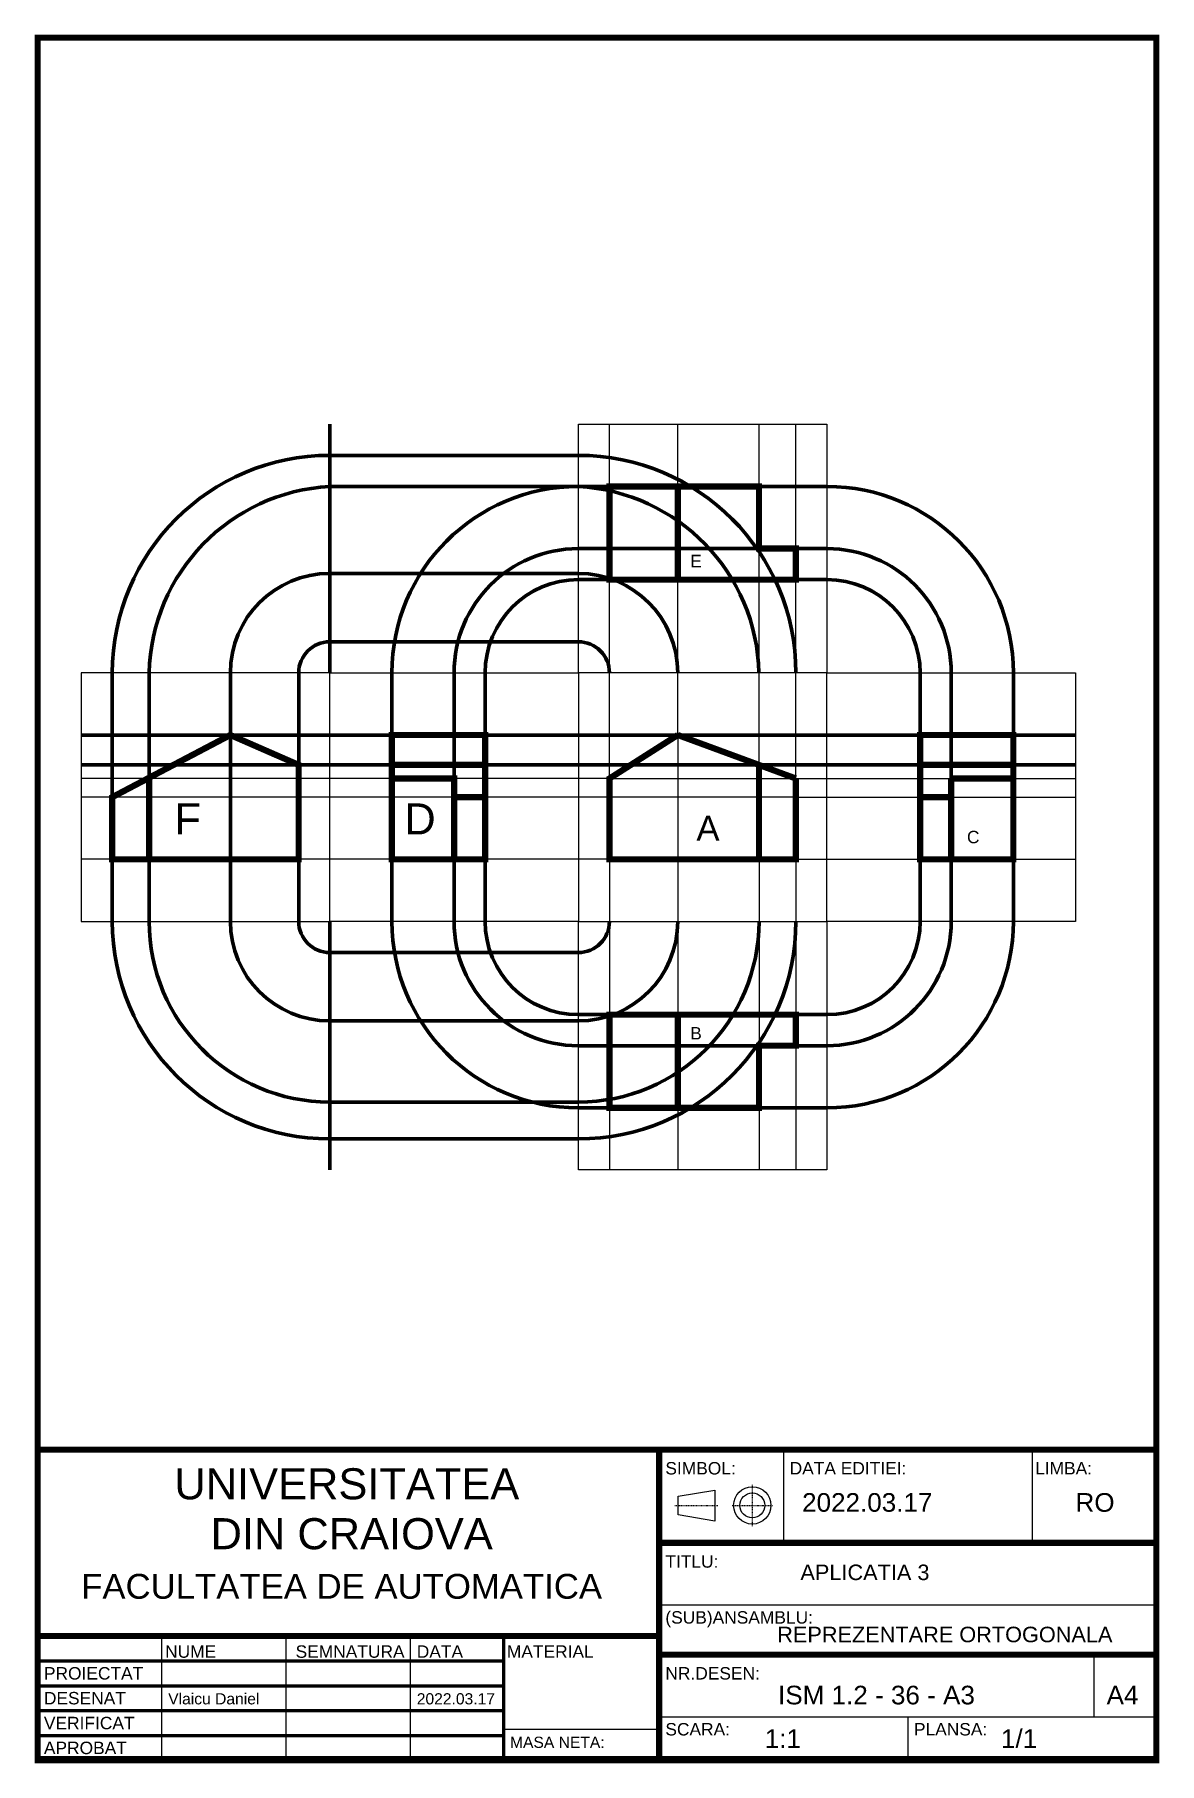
# Model space of a CAD drawing. Header units: millimetres. Extents: x 20 to 200, y 10 to 288.
import ezdxf

# ---------------------------------------------------------------- set-up
doc = ezdxf.new("R2010")
doc.units = ezdxf.units.MM
doc.header["$LTSCALE"] = 0.1
doc.linetypes.add('ACAD_ISO04W100', pattern=[30, 24, -3, 0, -3])
doc.linetypes.add('HIDDEN', pattern=[9.525, 6.35, -3.175])
doc.styles.add('style1', font='arial.ttf')

# ---------------------------------------------------------------- blocks, each defined once
blk = doc.blocks.new('simbol 2')
at = {"linetype": 'ACAD_ISO04W100', "ltscale": 0.03}
for p, q in [((-0.01, 3.34), (-0.01, -3.34)), ((-3.24, 0), (3.24, 0))]:
    blk.add_line(p, q, dxfattribs=at)
at = {"linetype": 'Continuous', "ltscale": 0.03}
for radius in [3, 2]:
    blk.add_circle((-0.01, 0.02), radius, dxfattribs=at)
blk = doc.blocks.new('simbol 1')
at = {"linetype": 'ACAD_ISO04W100', "ltscale": 0.03}
blk.add_line((-3.45, 0), (3.45, 0), dxfattribs=at)
blk.add_lwpolyline([(-2.94, -1.5), (-2.94, 1.5), (2.96, 2.5), (2.96, -2.5)], close=True)

msp = doc.modelspace()

# ---------------------------------------------------------------- linework, layer by layer
at = {"color": 250, "lineweight": 100}
for p, q in [((67, 185), (67, 225)), ((67, 145), (67, 105))]:
    msp.add_line(p, q, dxfattribs=at)
at = {"color": 3}
for p, q in [((107, 185), (107, 225)), ((107, 225), (147, 225)), ((147, 225), (147, 185)), ((67, 185), (27, 185)), ((27, 185), (27, 145)), ((67, 145), (67, 185)), ((67, 185), (107, 185)), ((107, 185), (107, 145)), ((147, 185), (107, 185)), ((147, 145), (147, 185)), ((147, 185), (187, 185)), ((187, 185), (187, 145)), ((27, 145), (67, 145)), ((107, 145), (67, 145)), ((107, 145), (147, 145)), ((107, 105), (107, 145)), ((187, 145), (147, 145)), ((147, 145), (147, 105)), ((147, 105), (107, 105))]:
    msp.add_line(p, q, dxfattribs=at)
at = {"color": 1}
for p, q in [((112, 168), (112, 225)), ((123, 175), (123, 225)), ((136.07, 168.12), (136.07, 225)), ((142, 165), (142, 225)), ((123, 175), (123, 105)), ((112, 168), (27, 168)), ((112, 168), (187, 168)), ((142, 165), (27, 165)), ((142, 165), (187, 165)), ((112, 155), (27, 155)), ((112, 155), (112, 105)), ((136.07, 155), (136.07, 105)), ((142, 155), (142, 105)), ((142, 155), (187, 155))]:
    msp.add_line(p, q, dxfattribs=at)
at = {"color": 1, "lineweight": 100}
for p, q in [((107, 220), (67, 220)), ((107, 215), (67, 215)), ((147, 215), (107, 215)), ((147, 205), (107, 205)), ((107, 201), (67, 201)), ((147, 200), (107, 200)), ((67, 190), (107, 190)), ((32, 185), (32, 145)), ((37.93, 185), (37.93, 145)), ((51, 185), (51, 145)), ((62, 185), (62, 145)), ((77, 185), (77, 145)), ((87, 185), (87, 145)), ((92, 185), (92, 145)), ((162, 145), (162, 185)), ((167, 145), (167, 185)), ((177, 145), (177, 185)), ((123, 175), (27, 175)), ((123, 175), (187, 175)), ((136.07, 170.19), (27, 170.19)), ((136.07, 170.19), (187, 170.19)), ((107, 140), (67, 140)), ((67, 129), (107, 129)), ((112, 130), (107, 130)), ((142, 130), (147, 130)), ((136.07, 125), (107, 125)), ((142, 125), (147, 125)), ((67, 115.93), (107, 115.93)), ((112, 115), (107, 115)), ((136.07, 115), (147, 115)), ((67, 110), (107, 110))]:
    msp.add_line(p, q, dxfattribs=at)
at = {"lineweight": 100, "ltscale": 5}
for p, q in [((112, 155), (112, 168)), ((136.07, 168.12), (136.07, 155)), ((142, 155), (142, 165)), ((112, 155), (142, 155))]:
    msp.add_line(p, q, dxfattribs=at)
for p, q in [((140, 60), (140, 45)), ((180, 60), (180, 45)), ((120, 35), (200, 35)), ((40, 10), (40, 30)), ((60, 10), (60, 30)), ((80, 10), (80, 30)), ((190, 17), (190, 27)), ((120, 17), (200, 17)), ((160, 17), (160, 10)), ((95, 15), (120, 15))]:
    msp.add_line(p, q)
at = {"lineweight": 70}
for p, q in [((95, 10), (95, 30)), ((20, 26), (95, 26)), ((20, 22), (95, 22)), ((20, 18), (95, 18)), ((20, 14), (95, 14))]:
    msp.add_line(p, q, dxfattribs=at)
at = {"const_width": 1}
for points in [[(20, 10.22), (200, 10.22), (200, 287.22), (20, 287.22)], [(20, 60), (120, 60), (120, 10), (20, 10)], [(120, 60), (200, 60), (200, 10), (120, 10)], [(120, 45), (200, 45), (200, 27), (120, 27)], [(20, 30), (120, 30), (120, 10), (20, 10)]]:
    msp.add_lwpolyline(points, close=True, dxfattribs=at)
at = {"color": 5, "lineweight": 100, "const_width": 1}
for points in [[(112, 215), (112, 200), (142, 200), (142, 205), (136.07, 205), (136.07, 215), (112, 215)], [(62, 155), (62, 170.19), (62, 170.19), (51, 175), (32, 165), (32, 155), (62, 155)], [(92, 175), (77, 175), (77, 155), (92, 155), (92, 175)], [(162, 175), (177, 175), (177, 155), (162, 155), (162, 175)], [(177, 170.19), (162, 170.19)], [(87, 155), (87, 168), (77, 168)], [(87, 165), (92, 165)], [(112, 130), (142, 130), (142, 125), (136.07, 125), (136.07, 115), (112, 115), (112, 130)], [(123, 130), (123, 115)]]:
    msp.add_lwpolyline(points, dxfattribs=at)
at = {"color": 5, "linetype": 'HIDDEN', "lineweight": 100, "const_width": 1}
for points in [[(123, 215), (123, 200), (123, 210)], [(77, 170.19), (92, 170.19)], [(37.93, 168), (37.93, 155)], [(177, 168), (167, 168)], [(167, 168), (167, 165)], [(162, 165), (167, 165)], [(167, 155), (167, 165)]]:
    msp.add_lwpolyline(points, dxfattribs=at)
at = {"color": 5, "linetype": 'Continuous', "lineweight": 100, "const_width": 1}
for points in [[(123, 175), (112, 168), (112, 155), (142, 155), (142, 168)], [(123, 175), (142, 168)], [(136.07, 170.19), (136.07, 155)]]:
    msp.add_lwpolyline(points, dxfattribs=at)
for points in [[(20, 10), (200, 10), (200, 60), (20, 60), (20, 10)], [(120, 10), (120, 60)], [(200, 45), (120, 45)], [(20, 30), (120, 30)], [(200, 27), (120, 27)]]:
    msp.add_lwpolyline(points)
at = {"color": 1, "lineweight": 100}
for centre, radius, start, end in [((67, 185), 35, 90, 180), ((107, 185), 35, 0, 90), ((68.66, 184.31), 30.73, 93.0953, 178.7184), ((107, 185), 30, 90, 180), ((105.34, 184.31), 30.73, 1.2816, 86.9047), ((147, 185), 30, 0, 90), ((107, 185), 20, 90, 180), ((147, 185), 20, 0, 90), ((67, 185), 16, 90, 180), ((107, 185), 16, 0, 90), ((107, 185), 15, 90, 180), ((147, 185), 15, 0, 90), ((67, 185), 5, 90, 180), ((107, 185), 5, 0, 90), ((67, 145), 35, 180, 270), ((67, 145), 29.07, 180, 270), ((67, 145), 16, 180, 270), ((67, 145), 5, 180, 270), ((107, 145), 30, 180, 270), ((107, 145), 20, 180, 270), ((107, 145), 15, 180, 270), ((107, 145), 5, 270, 0), ((107, 145), 16, 270, 0), ((107, 145), 29.07, 270, 0), ((107, 145), 35, 270, 0), ((147, 145), 15, 270, 0), ((147, 145), 20, 270, 0), ((147, 145), 30, 270, 0)]:
    msp.add_arc(centre, radius, start, end, dxfattribs=at)

# ---------------------------------------------------------------- block references
at = {"linetype": 'HIDDEN', "lineweight": 100}
for name, p in [('simbol 1', (126, 51)), ('simbol 2', (135, 51))]:
    msp.add_blockref(name, p, dxfattribs=at)

# ---------------------------------------------------------------- texts
at = {"lineweight": 100, "style": 'style1'}
for s, p in [('E', (125, 202)), ('C', (169.53, 157.58)), ('B', (125, 126))]:
    msp.add_text(s, height=2, dxfattribs=at).set_placement(p)
at = {"lineweight": 100, "ltscale": 2, "style": 'style1'}
for s, height, p in [('F', 5, (42, 159)), ('D', 5, (79, 159)), ('A', 4, (126, 158))]:
    msp.add_text(s, height=height, dxfattribs=at).set_placement(p)
at = {"style": 'style1'}
for s, height, p in [('UNIVERSITATEA', 5, (42, 52)), ('SIMBOL:', 2, (121, 56)), ('DATA EDITIEI:', 2, (141, 56)), ('LIMBA:', 2, (180.5, 56)), ('2022.03.17', 3, (143, 50)), ('RO', 3, (187, 50)), ('   DIN CRAIOVA', 5, (42, 43.97)), ('TITLU:', 2, (121, 41)), ('FACULTATEA DE AUTOMATICA', 4, (27, 36)), ('         APLICATIA 3', 2.5, (134, 39)), ('(SUB)ANSAMBLU:', 2, (121, 32)), ('REPREZENTARE ORTOGONALA', 2.5, (139, 29)), ('NUME', 2, (40.5, 26.5)), ('SEMNATURA', 2, (61.5, 26.5)), ('DATA', 2, (81, 26.5)), ('MATERIAL', 2, (95.5, 26.5)), ('PROIECTAT', 2, (21, 23)), ('NR.DESEN:', 2, (121, 23)), ('DESENAT', 2, (21, 19)), ('Vlaicu Daniel', 1.8, (41, 19)), ('2022.03.17', 1.8, (81, 19)), ('             ISM 1.2 - 36 - A3', 3, (124, 19)), ('A4', 3, (192, 19)), ('VERIFICAT', 2, (21, 15)), ('SCARA:', 2, (121, 14)), ('1:1', 3, (137, 12)), ('PLANSA:', 2, (161, 14)), ('1/1', 3, (175, 12)), ('APROBAT', 2, (21, 11)), ('MASA NETA:', 1.8, (96, 12))]:
    msp.add_text(s, height=height, dxfattribs=at).set_placement(p)

doc.saveas('drawing.dxf')
